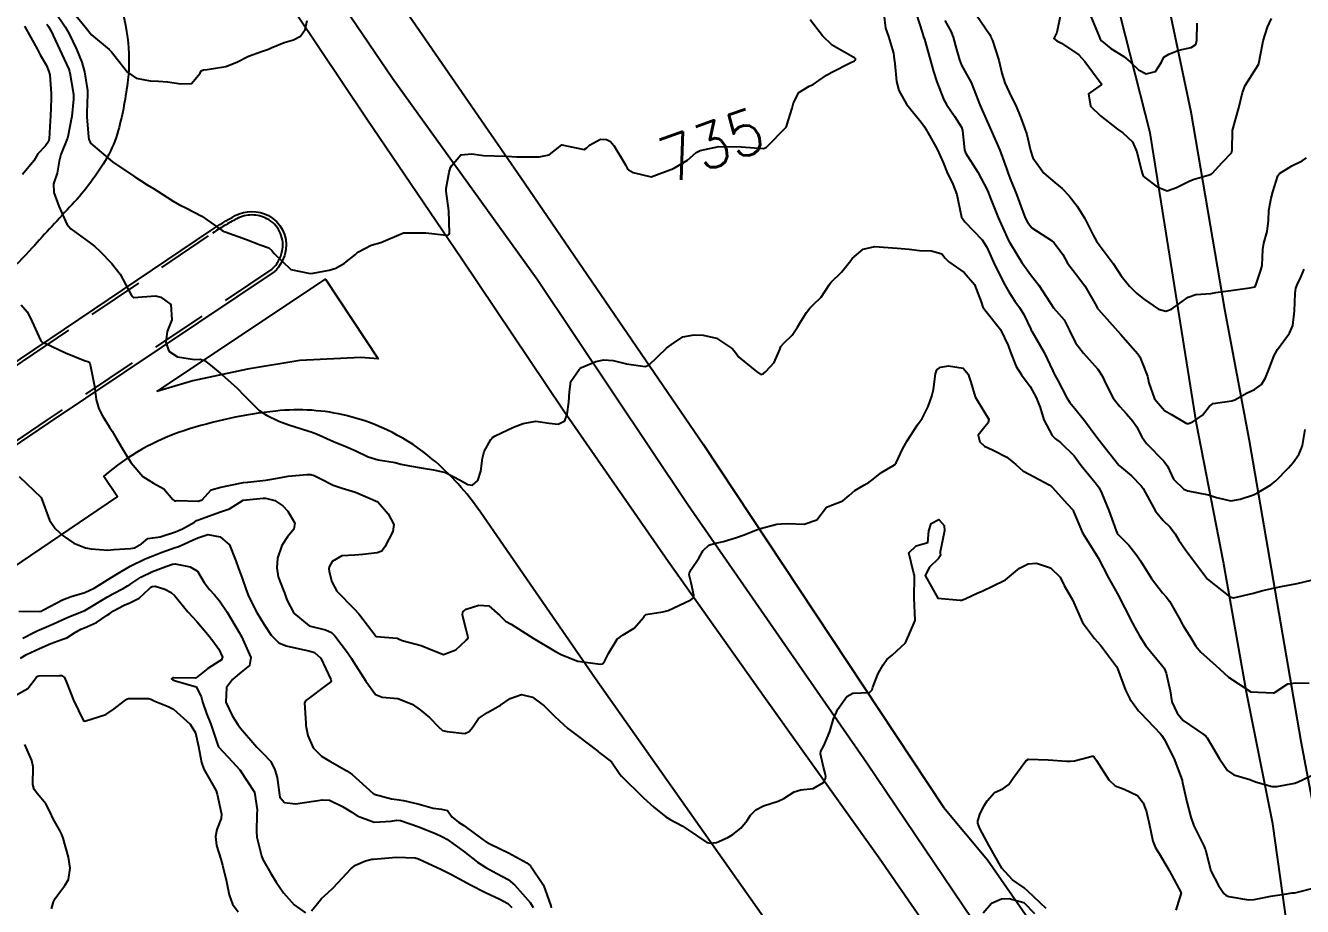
# Model space of a CAD drawing. Header units: metres. Extents: x 298520 to 308411, y 7433745 to 7450750.
# Drawn here: x 305089.7 to 305203.5, y 7436697.3 to 7436775.8 of the extents above; entities that cross this region are included whole.
import ezdxf
from ezdxf.enums import TextEntityAlignment as Align

# ---------------------------------------------------------------- set-up
doc = ezdxf.new("R2010")
doc.units = ezdxf.units.M
doc.header["$LTSCALE"] = 10
doc.linetypes.add('DASHED', pattern=[0.75, 0.5, -0.25])
for name, color, linetype in [('Canteiro', 45, 'DASHED'), ('Cotas', 45, 'Continuous'), ('Curvas de Nivel 1m', 11, 'Continuous'), ('Curvas de Nivel 5m', 15, 'Continuous'), ('Vias Primárias', 230, 'Continuous')]:
    doc.layers.add(name, color=color, linetype=linetype)
doc.styles.add('Style-STANDARD', font='STANDARD.shx')

msp = doc.modelspace()

# ---------------------------------------------------------------- linework, layer by layer
at = {"layer": 'Canteiro', "elevation": 741.7}
msp.add_lwpolyline([(305026.29, 7436702.87), (305057.18, 7436723.97), (305089.4, 7436745.8), (305106.34, 7436757.25, -0.026844), (305108.5, 7436758.54, -0.24835), (305111.19, 7436758.54, -0.316929), (305112.57, 7436755.82, -0.170855), (305111.63, 7436754.03), (305091.52, 7436740.57), (305072.47, 7436727.65), (305053.86, 7436714.75), (305033.99, 7436701.31), (305028.25, 7436697.3)], format="xyb", dxfattribs=at)
at = {"layer": 'Curvas de Nivel 1m', "flags": 128}
for points, elevation in [([(305093.59, 7436777.32), (305095, 7436775.64), (305095.56, 7436774.92), (305097.12, 7436773.61), (305097.34, 7436773.4), (305097.54, 7436773.13), (305098.75, 7436771.59), (305099.52, 7436771.07), (305100.79, 7436770.83), (305101.52, 7436770.8), (305102.31, 7436770.75), (305103.51, 7436770.56), (305104.46, 7436770.58), (305105.22, 7436771.51), (305105.33, 7436771.71), (305105.53, 7436771.8), (305105.86, 7436771.84), (305107.53, 7436772.09), (305108.51, 7436772.49), (305109.54, 7436773.01), (305110.71, 7436773.44), (305111.32, 7436773.66), (305111.55, 7436773.76), (305112.73, 7436774.24), (305113.56, 7436774.47), (305114.17, 7436774.8), (305114.59, 7436775.4), (305114.77, 7436776.21)], 734), ([(305169.07, 7436776.75), (305169.58, 7436775.15), (305169.71, 7436774.74), (305169.77, 7436774.53), (305170.3, 7436772.73), (305170.6, 7436771.67), (305170.89, 7436770.73), (305171.5, 7436769.14), (305171.74, 7436768.72), (305172.46, 7436767.68), (305173.08, 7436766.7), (305173.17, 7436766.39), (305173.36, 7436764.69), (305173.45, 7436764.41), (305174.55, 7436762.68), (305175.41, 7436761.04), (305175.55, 7436760.67), (305175.63, 7436760.44), (305176.35, 7436758.66), (305177.15, 7436756.86), (305177.25, 7436756.65), (305177.35, 7436756.46), (305178.03, 7436755.33), (305178.47, 7436754.63), (305179.32, 7436753.46), (305179.96, 7436752.61), (305181.28, 7436750.6), (305182.23, 7436749.54), (305182.7, 7436748.58), (305183.25, 7436747.48), (305183.96, 7436746.56), (305185.22, 7436745.14), (305185.61, 7436744.55), (305185.98, 7436743.77), (305186.61, 7436742.54), (305187.18, 7436741.81), (305187.8, 7436741.15), (305188.34, 7436740.51), (305188.67, 7436740.02), (305189.15, 7436739.09), (305189.56, 7436738.5), (305191.12, 7436736.94), (305191.43, 7436736.48), (305191.96, 7436735.32), (305192.91, 7436734.45), (305193.09, 7436734.36), (305193.25, 7436734.29), (305195.09, 7436733.92), (305195.81, 7436733.69), (305197.08, 7436733.41), (305197.91, 7436733.56), (305199.09, 7436733.94), (305199.39, 7436734.07), (305199.91, 7436734.37), (305200.65, 7436734.82), (305201.1, 7436735.18), (305202.23, 7436736.34), (305202.64, 7436736.81), (305203.13, 7436737.54), (305203.39, 7436738.08), (305203.46, 7436738.33), (305203.72, 7436739.76)], 734), ([(305174.43, 7436776.68), (305175.58, 7436774.97), (305175.69, 7436774.78), (305175.73, 7436774.67), (305175.83, 7436774.41), (305176.42, 7436772.66), (305176.69, 7436771.5), (305176.94, 7436770.66), (305177.5, 7436769.44), (305177.92, 7436768.64), (305178.37, 7436767.53), (305178.69, 7436766.63), (305178.89, 7436766.05), (305179.24, 7436764.62), (305179.44, 7436763.97), (305180.41, 7436762.61), (305181.41, 7436761.76), (305182.06, 7436761.24), (305182.69, 7436760.58), (305183.39, 7436759.67), (305184.08, 7436758.56), (305184.83, 7436757.08), (305185.12, 7436756.55), (305185.35, 7436756.21), (305186.61, 7436754.54), (305187.32, 7436753.46), (305188.05, 7436752.52), (305188.69, 7436751.9), (305189.29, 7436751.39), (305190.63, 7436750.49), (305191.28, 7436750.29), (305191.81, 7436750.47), (305193.29, 7436751.56), (305193.96, 7436751.78), (305195.3, 7436751.88), (305195.76, 7436751.96), (305197.3, 7436752.18), (305198.79, 7436752.39), (305199.21, 7436752.47), (305199.31, 7436752.62), (305199.76, 7436753.95), (305199.88, 7436754.37), (305199.94, 7436755.78), (305200.02, 7436756.37), (305200.32, 7436757.41), (305200.43, 7436758.37), (305200.48, 7436759.28), (305200.67, 7436760.37), (305200.83, 7436760.94), (305201.27, 7436762.36), (305201.32, 7436762.46), (305201.43, 7436762.56), (305202.53, 7436763.25), (305203.44, 7436763.7), (305203.82, 7436763.95)], 732), ([(305089.57, 7436775.7), (305090.7, 7436773.68), (305090.99, 7436773.13), (305091.53, 7436772.2), (305091.76, 7436771.67), (305091.83, 7436771.35), (305091.96, 7436769.67), (305091.95, 7436769.21), (305091.89, 7436767.67), (305091.87, 7436767.27), (305091.77, 7436765.67), (305091.71, 7436765.41), (305091.44, 7436765.02), (305090.78, 7436764.33), (305090.4, 7436763.69), (305089.41, 7436762.48)], 737), ([(305091.58, 7436775.88), (305091.73, 7436775.67), (305091.93, 7436775.31), (305092.7, 7436773.66), (305093.52, 7436771.85), (305093.6, 7436771.65), (305093.63, 7436771.55), (305093.94, 7436769.65), (305093.95, 7436769.19), (305093.79, 7436767.65), (305093.75, 7436767.37), (305093.46, 7436765.97), (305093.4, 7436765.71), (305093.38, 7436765.65), (305092.83, 7436764.26), (305092.67, 7436763.66), (305092.48, 7436762.59), (305092.17, 7436761.66), (305092.18, 7436760.88), (305092.65, 7436759.66), (305093.36, 7436758.06), (305093.7, 7436757.65), (305095.34, 7436756.45), (305095.81, 7436756.1), (305096.32, 7436755.62), (305097.32, 7436754.58), (305098.11, 7436753.59), (305099.1, 7436751.76), (305099.22, 7436751.58), (305099.28, 7436751.53), (305099.35, 7436751.51), (305100.06, 7436751.57), (305101.28, 7436751.66), (305101.38, 7436751.65), (305101.73, 7436751.55), (305102.62, 7436750.88), (305102.71, 7436749.54), (305102.3, 7436748.49), (305102.18, 7436747.55), (305102.43, 7436746.74), (305103.22, 7436746.24), (305104.73, 7436746), (305105.22, 7436746.02), (305105.63, 7436745.91), (305106.16, 7436745.5), (305107.2, 7436744.64), (305108.49, 7436743.47), (305109.18, 7436742.74), (305110.5, 7436741.45), (305111.16, 7436741.03), (305112.24, 7436740.51), (305113.15, 7436740.16), (305114.92, 7436739.62), (305115.14, 7436739.54), (305115.26, 7436739.5), (305115.59, 7436739.38), (305117.13, 7436738.69), (305118.23, 7436738.24), (305119.12, 7436737.86), (305120.21, 7436737.33), (305121.11, 7436737.05), (305122.61, 7436736.8), (305123.11, 7436736.68), (305123.88, 7436736.51), (305125.1, 7436736.3), (305126.02, 7436736.17), (305127.1, 7436735.91), (305128.4, 7436735.23), (305129.09, 7436734.84), (305129.51, 7436734.8), (305129.97, 7436735.21), (305130.26, 7436736.05), (305130.38, 7436737.21), (305130.53, 7436737.79), (305131.14, 7436738.85), (305131.3, 7436739.04), (305131.53, 7436739.19), (305133.15, 7436739.97), (305134.03, 7436740.29), (305135.16, 7436740.49), (305136.35, 7436740.33), (305137.15, 7436740.22), (305137.74, 7436740.53), (305137.93, 7436741.11), (305138.09, 7436742.19), (305138.14, 7436743.11), (305138.28, 7436744.03), (305139, 7436745.1), (305139.11, 7436745.2), (305139.21, 7436745.27), (305140.48, 7436745.82), (305141.22, 7436745.97), (305142.04, 7436745.89), (305143.22, 7436745.62), (305144.88, 7436745.37), (305145.22, 7436745.5), (305146.79, 7436747.01), (305147.04, 7436747.19), (305147.24, 7436747.33), (305148.24, 7436748), (305149.25, 7436748.18), (305150.07, 7436748.16), (305151.25, 7436747.88), (305152.68, 7436746.94), (305152.93, 7436746.63), (305153.23, 7436746.21), (305154.82, 7436744.91), (305155.21, 7436744.65), (305155.41, 7436744.71), (305155.63, 7436744.91), (305156.4, 7436745.72), (305156.88, 7436746.89), (305156.98, 7436747.15), (305157.24, 7436747.44), (305157.98, 7436748.15), (305158.46, 7436748.87), (305158.75, 7436749.39), (305159.28, 7436750.18), (305159.57, 7436750.57), (305159.86, 7436750.85), (305160.59, 7436751.55), (305161.3, 7436752.64), (305161.45, 7436752.84), (305162.38, 7436753.77), (305163.22, 7436754.81), (305163.33, 7436754.98), (305164.32, 7436755.82), (305165.35, 7436756.05), (305166.12, 7436756.01), (305167.34, 7436755.91), (305168.42, 7436755.83), (305169.34, 7436755.7), (305170.4, 7436755.67), (305171.34, 7436755.41), (305171.64, 7436755.02), (305171.95, 7436754.71), (305173.32, 7436753.76), (305174.23, 7436752.68), (305174.83, 7436751.13), (305174.99, 7436750.67), (305175.28, 7436750.26), (305176.57, 7436748.66), (305177.24, 7436747.25), (305177.44, 7436746.65), (305177.96, 7436745.37), (305178.42, 7436744.63), (305179.2, 7436743.58), (305179.75, 7436742.61), (305180.08, 7436741.71), (305180.43, 7436740.61), (305181.15, 7436739.23), (305181.46, 7436738.91), (305181.91, 7436738.59), (305183.13, 7436737.4), (305183.74, 7436736.56), (305185.1, 7436734.87), (305185.34, 7436734.55), (305185.59, 7436734.04), (305186.2, 7436732.54), (305186.87, 7436730.71), (305186.94, 7436730.53), (305187.04, 7436730.4), (305187.98, 7436729.46), (305188.73, 7436728.5), (305189.02, 7436728.05), (305190.01, 7436726.49), (305190.98, 7436725.2), (305191.33, 7436724.83), (305191.61, 7436724.47), (305192.47, 7436722.94), (305192.74, 7436722.45), (305192.81, 7436722.32), (305192.94, 7436722.09), (305193.58, 7436721.1), (305193.97, 7436720.44), (305194.4, 7436719.92), (305194.91, 7436719.47), (305196.06, 7436718.42), (305196.89, 7436717.68), (305198.87, 7436716.38), (305200.87, 7436716.3), (305200.93, 7436716.3), (305201.04, 7436716.36), (305202.15, 7436717.09), (305202.89, 7436717.17), (305204.06, 7436717.15)], 736), ([(305171.59, 7436776.19), (305172.12, 7436775.26), (305172.34, 7436774.71), (305172.65, 7436773.61), (305172.9, 7436772.7), (305173.08, 7436772.23), (305173.53, 7436771.41), (305173.93, 7436770.69), (305174.21, 7436769.99), (305174.71, 7436768.68), (305175.48, 7436766.92), (305175.6, 7436766.67), (305175.74, 7436766.4), (305176.5, 7436764.66), (305177.08, 7436763), (305177.21, 7436762.65), (305177.42, 7436762.09), (305177.83, 7436761.07), (305178.02, 7436760.64), (305178.36, 7436759.66), (305178.76, 7436758.63), (305178.96, 7436758.22), (305179.36, 7436757.72), (305181.09, 7436756.6), (305181.35, 7436756.39), (305182.1, 7436755.35), (305182.54, 7436754.58), (305183.32, 7436753.53), (305184.06, 7436752.56), (305185.1, 7436750.74), (305185.2, 7436750.55), (305185.28, 7436750.44), (305187.01, 7436748.53), (305187.26, 7436748.25), (305188.79, 7436746.51), (305188.96, 7436746.24), (305189.22, 7436745.65), (305189.66, 7436744.5), (305189.79, 7436743.91), (305190.28, 7436742.49), (305191.17, 7436741.44), (305191.8, 7436741.1), (305192.91, 7436740.45), (305193.05, 7436740.34), (305193.16, 7436740.29), (305193.32, 7436740.29), (305193.71, 7436740.44), (305194.57, 7436741.03), (305195.18, 7436741.83), (305195.52, 7436742.08), (305197.18, 7436742.32), (305197.45, 7436742.41), (305198.55, 7436743.03), (305199.2, 7436743.33), (305199.82, 7436743.75), (305200.18, 7436744.37), (305200.48, 7436745.11), (305200.96, 7436746.36), (305201.05, 7436746.55), (305201.24, 7436746.87), (305202.3, 7436748.34), (305202.6, 7436749.01), (305202.77, 7436750.34), (305202.82, 7436751.86), (305202.88, 7436752.34), (305203, 7436752.64), (305203.32, 7436753.34), (305203.62, 7436754.04)], 733), ([(305181.86, 7436776.6), (305181.58, 7436775.14), (305181.4, 7436774.78), (305181.31, 7436774.6), (305181.57, 7436774.38), (305181.98, 7436774.18), (305183.55, 7436773.14), (305184.08, 7436772.56), (305185.52, 7436770.59), (305185.55, 7436770.55), (305185.55, 7436770.52), (305185.52, 7436770.46), (305184.39, 7436769.68), (305184.58, 7436768.56), (305185.48, 7436767.7), (305186.99, 7436766.53), (305187.47, 7436766.18), (305188.33, 7436765.39), (305188.7, 7436764.51), (305189.13, 7436762.8), (305189.2, 7436762.5), (305189.26, 7436762.34), (305189.42, 7436762.2), (305190.51, 7436761.39), (305191.41, 7436761.01), (305192.25, 7436761.31), (305193.42, 7436761.9), (305193.81, 7436762.05), (305195.06, 7436762.43), (305195.34, 7436762.52), (305195.43, 7436762.58), (305196.31, 7436763.55), (305197.13, 7436764.41), (305197.21, 7436764.65), (305197.24, 7436766.41), (305197.28, 7436766.61), (305197.48, 7436767.26), (305197.8, 7436768.41), (305198.13, 7436769.79), (305198.36, 7436770.4), (305199.54, 7436772.29), (305199.58, 7436772.34), (305199.59, 7436772.38), (305199.9, 7436774.05), (305199.97, 7436774.38), (305200.35, 7436775.61), (305200.71, 7436776.37)], 731), ([(305089.27, 7436750.87), (305089.81, 7436750.23), (305090.11, 7436749.69), (305090.86, 7436748.05), (305091.03, 7436747.67), (305091.13, 7436747.57), (305091.23, 7436747.52), (305091.49, 7436747.41), (305093.22, 7436746.58), (305094.98, 7436745.87), (305095.21, 7436745.8), (305095.33, 7436745.74), (305095.39, 7436745.63), (305095.45, 7436745.39), (305095.83, 7436743.62), (305095.98, 7436742.43), (305096.19, 7436741.61), (305096.52, 7436740.97), (305097.15, 7436739.97), (305097.38, 7436739.6), (305097.75, 7436738.97), (305098.59, 7436737.59), (305099.1, 7436736.78), (305100.12, 7436735.57), (305101.09, 7436734.97), (305102.01, 7436734.47), (305102.81, 7436733.53), (305102.94, 7436733.41), (305103.06, 7436733.41), (305103.17, 7436733.42), (305105.06, 7436733.37), (305105.41, 7436733.5), (305106.2, 7436734.37), (305107.08, 7436734.62), (305107.79, 7436734.76), (305109.09, 7436735.02), (305109.48, 7436735.07), (305111.09, 7436735.25), (305111.26, 7436735.27), (305112.12, 7436735.42), (305113.09, 7436735.59), (305114.75, 7436735.74), (305115.1, 7436735.73), (305115.38, 7436735.67), (305115.92, 7436735.38), (305117.08, 7436734.79), (305117.89, 7436734.54), (305119.08, 7436734.18), (305121.06, 7436733.32), (305121.98, 7436732.23), (305122.5, 7436731.3), (305122.41, 7436730.67), (305121.68, 7436729.31), (305121.43, 7436728.9), (305121.01, 7436728.75), (305119.73, 7436728.61), (305119.01, 7436728.57), (305117.85, 7436728.51), (305117, 7436727.98), (305116.77, 7436727.59), (305116.69, 7436727.36), (305116.72, 7436727.09), (305116.98, 7436726.17), (305117.41, 7436725.36), (305118.96, 7436723.76), (305119.36, 7436723.34), (305120.92, 7436721.32), (305122.78, 7436721.15), (305122.92, 7436721.11), (305123.25, 7436720.96), (305124.92, 7436720.52), (305125.8, 7436720.14), (305126.91, 7436719.71), (305128.02, 7436720.13), (305128.92, 7436720.95), (305129.06, 7436721.08), (305129.11, 7436721.22), (305128.93, 7436721.93), (305128.62, 7436723.22), (305128.65, 7436723.52), (305128.95, 7436723.74), (305130.06, 7436724.1), (305130.96, 7436724.03), (305131.95, 7436723.18), (305132.43, 7436722.67), (305132.94, 7436722.4), (305134.92, 7436721.15), (305136.91, 7436719.96), (305137.45, 7436719.66), (305138.9, 7436719.1), (305140.9, 7436718.84), (305141.09, 7436718.88), (305141.27, 7436719.07), (305141.62, 7436719.78), (305142.41, 7436721.06), (305142.93, 7436721.46), (305143.92, 7436722.05), (305144.76, 7436723.03), (305144.83, 7436723.15), (305144.95, 7436723.28), (305146.46, 7436723.51), (305146.95, 7436723.63), (305147.88, 7436724.07), (305148.97, 7436724.57), (305149.21, 7436724.74), (305149.23, 7436724.98), (305148.98, 7436726.09), (305148.8, 7436726.79), (305148.84, 7436726.98), (305148.89, 7436727.09), (305149, 7436727.29), (305149.68, 7436728.3), (305150.06, 7436728.97), (305150.55, 7436729.45), (305151.03, 7436729.59), (305151.86, 7436729.78), (305153.04, 7436730.14), (305153.61, 7436730.35), (305155.04, 7436730.91), (305156.62, 7436731.32), (305157.05, 7436731.36), (305157.54, 7436731.37), (305159.05, 7436731.33), (305160.2, 7436731.7), (305161.06, 7436732.84), (305162.5, 7436733.39), (305163.08, 7436733.86), (305163.58, 7436734.31), (305164.38, 7436734.8), (305164.84, 7436735.05), (305165.1, 7436735.25), (305165.96, 7436735.93), (305167.11, 7436736.62), (305167.26, 7436736.77), (305167.84, 7436738.05), (305168.24, 7436738.75), (305169.16, 7436740.17), (305169.4, 7436740.5), (305169.59, 7436740.74), (305170.1, 7436741.8), (305170.43, 7436742.73), (305170.59, 7436743.33), (305170.75, 7436744.72), (305170.87, 7436745.07), (305171.22, 7436745.3), (305171.93, 7436745.42), (305173.22, 7436745.23), (305173.69, 7436744.69), (305173.9, 7436743.98), (305174.31, 7436742.68), (305175.17, 7436741.25), (305175.51, 7436740.67), (305175.47, 7436740.36), (305175.16, 7436739.98), (305174.56, 7436739.26), (305174.73, 7436738.67), (305175.14, 7436738.28), (305175.85, 7436737.95), (305177.12, 7436737.3), (305177.92, 7436736.64), (305178.56, 7436736.08), (305179.1, 7436735.77), (305180.89, 7436734.81), (305181.09, 7436734.68), (305181.14, 7436734.65), (305181.19, 7436734.6), (305182.51, 7436733.14), (305183.02, 7436732.57), (305183.03, 7436732.54), (305183.06, 7436732.45), (305183.85, 7436730.56), (305185.02, 7436728.7), (305185.12, 7436728.55), (305185.25, 7436728.32), (305186.19, 7436726.54), (305186.98, 7436725.1), (305187.18, 7436724.73), (305187.28, 7436724.53), (305187.6, 7436723.89), (305188.33, 7436722.51), (305188.54, 7436722.11), (305188.93, 7436721.36), (305189.5, 7436720.49), (305190.91, 7436718.79), (305191.13, 7436718.48), (305191.33, 7436718.04), (305191.69, 7436716.47), (305191.84, 7436715.49), (305192.29, 7436714.47), (305192.84, 7436713.82), (305194.71, 7436712.55), (305194.82, 7436712.48), (305194.87, 7436712.43), (305194.97, 7436712.28), (305196.07, 7436710.42), (305196.79, 7436709.38), (305197.36, 7436708.97), (305198.78, 7436708.55), (305199.29, 7436708.37), (305200.78, 7436707.95), (305201.18, 7436707.95), (305202.78, 7436708.25), (305202.85, 7436708.27), (305203.03, 7436708.34), (305204.79, 7436709.17)], 737), ([(305089.09, 7436735.57), (305091.07, 7436733.68), (305091.82, 7436731.67), (305092.31, 7436730.93), (305093.03, 7436730.27), (305093.97, 7436729.64), (305095.02, 7436729.22), (305095.52, 7436729.12), (305097.01, 7436729), (305097.55, 7436729.06), (305099.02, 7436729.14), (305099.38, 7436729.22), (305100, 7436729.57), (305100.57, 7436730.03), (305101.03, 7436730.11), (305101.67, 7436730.19), (305103.03, 7436730.65), (305103.65, 7436730.91), (305104.72, 7436731.51), (305104.92, 7436731.64), (305105.04, 7436731.68), (305105.32, 7436731.78), (305107.05, 7436732.42), (305107.84, 7436732.69), (305109.06, 7436733.46), (305110.86, 7436733.64), (305111.07, 7436733.64), (305111.89, 7436733.43), (305112.59, 7436732.95), (305113.05, 7436732.47), (305113.66, 7436731.4), (305113.57, 7436730.87), (305113.03, 7436730.2), (305112.52, 7436729.42), (305112.13, 7436728.3), (305112.06, 7436727.42), (305112.19, 7436726.63), (305112.67, 7436725.41), (305112.75, 7436725.2), (305112.96, 7436724.57), (305113.59, 7436723.4), (305114.94, 7436722.25), (305116.4, 7436721.9), (305116.93, 7436721.67), (305117.23, 7436721.36), (305118.37, 7436719.89), (305118.73, 7436719.34), (305118.9, 7436719.04), (305120.01, 7436717.33), (305120.86, 7436716.14), (305121.44, 7436715.9), (305122.86, 7436715.78), (305124.13, 7436715.28), (305124.85, 7436714.77), (305125.68, 7436714.09), (305126.46, 7436713.25), (305126.83, 7436712.94), (305127.24, 7436712.83), (305128.82, 7436712.66), (305129.21, 7436712.83), (305129.5, 7436713.21), (305130.04, 7436714.01), (305130.85, 7436714.53), (305132, 7436715.18), (305132.86, 7436715.78), (305133.88, 7436716.14), (305134.86, 7436715.9), (305135.88, 7436715.14), (305136.84, 7436714.19), (305138.01, 7436713.11), (305138.47, 7436712.76), (305138.82, 7436712.5), (305140.66, 7436711.08), (305140.8, 7436710.98), (305141.88, 7436710.15), (305142.63, 7436709.05), (305142.78, 7436708.85), (305144.65, 7436707.03), (305144.75, 7436706.94), (305145.66, 7436706.11), (305146.74, 7436705.23), (305146.87, 7436705.14), (305147.12, 7436705), (305148.19, 7436704.45), (305148.72, 7436704.09), (305150.39, 7436702.96), (305150.7, 7436702.88), (305151.25, 7436702.95), (305152.25, 7436703.39), (305152.71, 7436703.67), (305153.41, 7436704.24), (305153.97, 7436704.92), (305154.28, 7436705.38), (305154.74, 7436705.86), (305155.43, 7436706.22), (305156.75, 7436706.62), (305157.25, 7436706.88), (305158.16, 7436707.47), (305158.76, 7436707.65), (305159.85, 7436707.76), (305160.77, 7436708.29), (305160.96, 7436708.66), (305160.98, 7436708.84), (305160.96, 7436709.01), (305160.79, 7436709.67), (305160.53, 7436710.84), (305160.55, 7436711.1), (305160.81, 7436711.56), (305161.36, 7436712.83), (305161.68, 7436713.98), (305162.06, 7436714.82), (305162.86, 7436715.96), (305163.41, 7436716.26), (305164.87, 7436716.32), (305165.11, 7436716.55), (305165.17, 7436716.79), (305165.66, 7436718.02), (305166.11, 7436718.78), (305166.44, 7436719.25), (305166.91, 7436719.64), (305168.08, 7436720.75), (305168.94, 7436722.74), (305168.86, 7436724.74), (305168.9, 7436726.65), (305168.9, 7436726.74), (305168.83, 7436726.91), (305168.4, 7436728.75), (305169.03, 7436729.39), (305170.09, 7436729.67), (305170.17, 7436730.73), (305170.39, 7436731.38), (305171.05, 7436731.73), (305171.53, 7436731.19), (305171.58, 7436730.71), (305171.17, 7436728.86), (305171.17, 7436728.72), (305171.2, 7436728.54), (305171.02, 7436728.27), (305170.23, 7436727.5), (305169.84, 7436726.73), (305170.97, 7436724.72), (305172.97, 7436724.54), (305173.11, 7436724.55), (305173.47, 7436724.69), (305174.49, 7436725.17), (305174.98, 7436725.39), (305175.85, 7436725.8), (305176.99, 7436726.36), (305177.35, 7436726.64), (305178.24, 7436727.4), (305179.01, 7436727.77), (305179.77, 7436727.85), (305181.01, 7436727.42), (305181.87, 7436726.59), (305182.24, 7436725.84), (305182.97, 7436724.57), (305183.85, 7436722.56), (305184.93, 7436721.14), (305185.48, 7436720.54), (305186.9, 7436718.62), (305186.93, 7436718.56), (305186.94, 7436718.53), (305186.98, 7436718.45), (305187.7, 7436716.52), (305188.09, 7436715.74), (305188.85, 7436714.69), (305189.02, 7436714.5), (305190.82, 7436712.62), (305190.93, 7436712.48), (305191.14, 7436712.16), (305192, 7436710.47), (305192.74, 7436708.51), (305192.75, 7436708.46), (305192.78, 7436708.27), (305193.18, 7436706.45), (305193.52, 7436705.22), (305193.79, 7436704.44), (305194.71, 7436702.59), (305194.78, 7436702.43), (305194.82, 7436702.31), (305195.3, 7436700.42), (305195.98, 7436699.11), (305196.45, 7436698.41), (305196.66, 7436698.23), (305196.91, 7436698.15), (305198.65, 7436697.85), (305199.16, 7436697.87), (305200.66, 7436698.18), (305200.82, 7436698.2), (305201.87, 7436698.35), (305202.54, 7436698.46), (305202.66, 7436698.46), (305202.8, 7436698.47), (305204.67, 7436698.95)], 738), ([(305089.08, 7436723.57), (305090.95, 7436723.54), (305091.07, 7436723.56), (305091.28, 7436723.68), (305092.96, 7436724.58), (305093.73, 7436724.88), (305094.97, 7436725.24), (305095.78, 7436725.62), (305096.98, 7436726.37), (305097.75, 7436726.83), (305098.99, 7436727.58), (305100.34, 7436728.23), (305101.01, 7436728.51), (305101.77, 7436728.79), (305103.02, 7436729.24), (305103.23, 7436729.31), (305103.71, 7436729.52), (305104.62, 7436729.92), (305105.03, 7436730.1), (305105.93, 7436730.39), (305107.03, 7436730.19), (305107.84, 7436729.47), (305108.42, 7436728.05), (305108.62, 7436727.46), (305108.98, 7436726.51), (305109.34, 7436725.46), (305109.58, 7436724.84), (305110.28, 7436723.45), (305110.94, 7436722.38), (305111.57, 7436721.43), (305112.24, 7436720.74), (305112.91, 7436720.47), (305114.1, 7436720.21), (305114.91, 7436720.04), (305115.41, 7436719.88), (305115.98, 7436719.37), (305116.87, 7436717.49), (305116.91, 7436717.36), (305116.91, 7436717.32), (305116.87, 7436717.28), (305116.43, 7436716.93), (305114.86, 7436715.75), (305114.65, 7436715.6), (305114.54, 7436715.39), (305114.64, 7436713.59), (305114.66, 7436713.39), (305114.82, 7436712.49), (305115.29, 7436711.38), (305116.06, 7436710.64), (305116.79, 7436710.19), (305118.3, 7436709.34), (305118.78, 7436709), (305120.64, 7436707.32), (305120.75, 7436707.26), (305122.29, 7436706.84), (305122.75, 7436706.77), (305123.34, 7436706.69), (305124.74, 7436706.37), (305125.99, 7436706.01), (305126.74, 7436705.91), (305127.29, 7436705.79), (305127.66, 7436705.24), (305128.26, 7436704.76), (305128.73, 7436704.47), (305130.46, 7436703.2), (305130.71, 7436703.02), (305131.11, 7436702.79), (305132.7, 7436702.04), (305134.35, 7436701.15), (305134.68, 7436700.87), (305135.82, 7436699.14), (305136.47, 7436697.3), (305136.52, 7436697.13)], 739), ([(305089.21, 7436719.39), (305089.75, 7436719.69), (305090.53, 7436720.06), (305090.91, 7436720.23), (305091.94, 7436720.69), (305092.92, 7436721.04), (305093.36, 7436721.2), (305094.05, 7436721.64), (305094.61, 7436721.95), (305094.93, 7436722.08), (305095.99, 7436722.56), (305096.95, 7436723.2), (305097.18, 7436723.37), (305097.52, 7436723.59), (305098.45, 7436724.1), (305098.96, 7436724.31), (305099.81, 7436724.72), (305100.7, 7436725.56), (305100.85, 7436725.69), (305100.97, 7436725.75), (305101.21, 7436725.79), (305102.08, 7436725.54), (305102.66, 7436725.23), (305102.97, 7436724.94), (305104.13, 7436723.52), (305104.94, 7436722.64), (305105.92, 7436721.5), (305106.36, 7436720.93), (305106.91, 7436720.18), (305107.21, 7436719.48), (305107.14, 7436719.24), (305106.9, 7436719.07), (305105.91, 7436718.47), (305104.87, 7436717.63), (305104.79, 7436717.59), (305102.87, 7436717.62), (305102.8, 7436717.61), (305102.69, 7436717.53), (305102.8, 7436717.46), (305102.87, 7436717.43), (305103.03, 7436717.37), (305104.87, 7436716.83), (305105.33, 7436715.97), (305105.45, 7436715.5), (305105.81, 7436714.46), (305106.17, 7436713.49), (305106.8, 7436711.61), (305106.88, 7436711.48), (305108.12, 7436710.13), (305108.75, 7436709.46), (305108.78, 7436709.42), (305110.08, 7436707.45), (305110.32, 7436705.86), (305110.29, 7436705.44), (305110.24, 7436703.92), (305110.27, 7436703.44), (305110.69, 7436701.76), (305110.82, 7436701.44), (305111.5, 7436700.26), (305112.01, 7436699.42), (305112.65, 7436698.48), (305113.62, 7436697.4), (305114.63, 7436696.68)], 741), ([(305088.86, 7436716.11), (305089.87, 7436716.68), (305090.64, 7436717.68), (305090.77, 7436717.78), (305090.87, 7436717.81), (305092.7, 7436717.82), (305092.88, 7436717.82), (305093.14, 7436717.65), (305093.36, 7436717.15), (305093.96, 7436715.64), (305094.83, 7436713.8), (305094.95, 7436713.75), (305096.84, 7436714.36), (305097.57, 7436714.87), (305098.49, 7436715.58), (305098.7, 7436715.73), (305098.85, 7436715.78), (305100.63, 7436715.79), (305100.85, 7436715.73), (305100.97, 7436715.67), (305101.18, 7436715.56), (305102.38, 7436715.07), (305102.85, 7436714.82), (305104.34, 7436713.51), (305104.82, 7436712.72), (305105.1, 7436711.51), (305105.36, 7436710.07), (305105.56, 7436709.5), (305106.62, 7436707.62), (305106.68, 7436707.48), (305106.7, 7436707.43), (305106.75, 7436707.26), (305107.14, 7436705.48), (305107.12, 7436705.09), (305106.72, 7436704.1), (305106.6, 7436703.48), (305106.7, 7436702.69), (305107.08, 7436701.48), (305107.23, 7436700.92), (305107.59, 7436699.47), (305107.83, 7436698.29), (305108.11, 7436697.47), (305108.63, 7436696.76)], 742), ([(305091.99, 7436697.03), (305092.16, 7436697.66), (305092.32, 7436697.97), (305092.64, 7436698.42), (305093.18, 7436699.12), (305093.5, 7436699.64), (305093.66, 7436700.65), (305093.5, 7436701.64), (305093.02, 7436703.34), (305092.91, 7436703.65), (305092.72, 7436704.02), (305092.14, 7436705.07), (305091.88, 7436705.66), (305091.47, 7436706.4), (305090.75, 7436707.28), (305090.44, 7436707.68), (305090.31, 7436708.13), (305090.36, 7436709.68), (305090.22, 7436710.25), (305089.61, 7436711.69)], 742), ([(305180.64, 7436697.07), (305178.99, 7436698.62), (305178.67, 7436698.91), (305177.64, 7436699.61), (305176.68, 7436700.65), (305175.54, 7436702.66), (305174.73, 7436704.2), (305174.53, 7436704.67), (305174.53, 7436704.87), (305174.74, 7436705.54), (305175.13, 7436706.29), (305175.38, 7436706.66), (305176.01, 7436707.42), (305176.77, 7436707.74), (305177.3, 7436708.12), (305177.67, 7436708.64), (305178.8, 7436710.22), (305179.05, 7436710.37), (305180.8, 7436710.31), (305182.43, 7436710.21), (305182.8, 7436710.2), (305183.14, 7436710.22), (305184.41, 7436710.55), (305184.71, 7436710.64), (305184.8, 7436710.63), (305184.91, 7436710.55), (305185.1, 7436710.25), (305186.21, 7436708.54), (305186.78, 7436708.01), (305187.58, 7436707.71), (305188.76, 7436707.15), (305189.27, 7436706.49), (305189.56, 7436705.68), (305189.83, 7436704.49), (305190.12, 7436703.07), (305190.37, 7436702.48), (305190.7, 7436701.96), (305191.58, 7436700.47), (305192.66, 7436698.46), (305192.17, 7436696.93)], 739), ([(305115.16, 7436696.85), (305115.58, 7436697.38), (305116.06, 7436697.96), (305116.65, 7436698.5), (305117.1, 7436698.92), (305117.51, 7436699.36), (305118.68, 7436700.63), (305119.08, 7436700.94), (305119.97, 7436701.33), (305120.54, 7436701.46), (305120.69, 7436701.47), (305122.36, 7436701.62), (305122.69, 7436701.65), (305124.39, 7436701.58), (305124.69, 7436701.51), (305125.21, 7436701.26), (305126.68, 7436700.56), (305127.56, 7436700.13), (305128.67, 7436699.54), (305129.27, 7436699.21), (305130.65, 7436698.49), (305131.93, 7436697.9), (305132.64, 7436697.51), (305133, 7436697.17)], 741), ([(305175.02, 7436696.67), (305175.76, 7436697.54), (305176.65, 7436697.92), (305177.33, 7436697.96), (305178.65, 7436697.59), (305179.6, 7436696.61)], 739)]:
    msp.add_lwpolyline(points, dxfattribs=dict(at, elevation=elevation))
at = {"layer": 'Curvas de Nivel 5m', "flags": 128}
for points, elevation in [([(305092.33, 7436776.91), (305093.19, 7436775.65), (305093.56, 7436775.01), (305094.21, 7436773.64), (305094.68, 7436772.49), (305094.93, 7436771.64), (305095.19, 7436769.95), (305095.2, 7436769.63), (305095.13, 7436767.98), (305095.13, 7436767.63), (305095.29, 7436765.8), (305095.31, 7436765.63), (305095.45, 7436765.27), (305097.42, 7436763.6), (305099.41, 7436762.28), (305099.83, 7436761.99), (305100.51, 7436761.56), (305101.08, 7436761.23), (305101.4, 7436761.03), (305102.83, 7436760.1), (305103.39, 7436759.79), (305103.96, 7436759.52), (305105.37, 7436758.78), (305107.2, 7436757.48), (305107.3, 7436757.42), (305107.35, 7436757.41), (305107.45, 7436757.38), (305109.35, 7436756.7), (305110.57, 7436756.22), (305111.34, 7436755.93), (305111.61, 7436755.71), (305111.82, 7436755.43), (305113.31, 7436754), (305115.04, 7436753.66), (305115.31, 7436753.7), (305116.72, 7436753.96), (305117.31, 7436754.13), (305118.1, 7436754.57), (305119.08, 7436755.34), (305119.2, 7436755.47), (305119.34, 7436755.6), (305120.48, 7436756.19), (305121.34, 7436756.43), (305123.35, 7436757.29), (305125.35, 7436757.27), (305127.18, 7436757.07), (305127.35, 7436757.09), (305127.43, 7436757.16), (305127.44, 7436757.24), (305127.38, 7436759.24), (305127.15, 7436760.99), (305127.16, 7436761.24), (305127.42, 7436762.69), (305127.55, 7436763.11), (305127.62, 7436763.24), (305128.45, 7436764.22), (305129.44, 7436764.31), (305130.49, 7436764.16), (305131.44, 7436764.13), (305132.52, 7436764.1), (305133.44, 7436764.06), (305134.55, 7436764.05), (305135.44, 7436764.04), (305136.35, 7436764.22), (305137.45, 7436765.12), (305139.45, 7436764.7), (305139.7, 7436764.85), (305139.93, 7436765.1), (305140.91, 7436765.64), (305141.46, 7436765.59), (305141.81, 7436765.42), (305142.11, 7436765.07), (305143.13, 7436763.35), (305143.28, 7436763.05), (305143.33, 7436762.96), (305143.42, 7436762.88), (305143.82, 7436762.65), (305145.42, 7436762.28), (305147.42, 7436763), (305148.65, 7436763.77), (305149.44, 7436764.43), (305149.8, 7436764.62), (305151.45, 7436764.96), (305153.45, 7436764.93), (305155.45, 7436764.81), (305155.54, 7436764.82), (305155.7, 7436764.91), (305157.47, 7436766.71), (305157.52, 7436766.84), (305157.53, 7436766.88), (305157.99, 7436768.38), (305158.11, 7436768.87), (305158.6, 7436769.78), (305159.52, 7436770.34), (305159.87, 7436770.5), (305160.38, 7436770.85), (305161.05, 7436771.32), (305161.53, 7436771.6), (305163.16, 7436772.43), (305163.54, 7436772.61), (305163.64, 7436772.71), (305163.65, 7436772.81), (305163.54, 7436772.88), (305163.43, 7436772.93), (305161.56, 7436774.01), (305160.7, 7436774.85), (305159.59, 7436776.27)], 735), ([(305166.16, 7436776.78), (305166.31, 7436775.51), (305166.58, 7436774.77), (305167.03, 7436773.29), (305167.09, 7436772.77), (305167.13, 7436772.36), (305167.28, 7436770.76), (305167.51, 7436769.97), (305168.19, 7436768.75), (305169.48, 7436767.15), (305169.78, 7436766.74), (305170.24, 7436765.96), (305170.9, 7436764.73), (305171.44, 7436763.54), (305171.77, 7436762.71), (305172.31, 7436761.61), (305172.68, 7436760.7), (305172.79, 7436760.09), (305173.08, 7436758.69), (305173.38, 7436758.27), (305174.91, 7436756.67), (305175.35, 7436756), (305175.94, 7436754.66), (305176.52, 7436753.45), (305176.94, 7436752.65), (305177.3, 7436752.03), (305177.84, 7436751.2), (305178.24, 7436750.64), (305178.65, 7436750), (305179.26, 7436748.69), (305179.3, 7436748.62), (305179.36, 7436748.52), (305180.45, 7436746.61), (305181.22, 7436744.97), (305181.34, 7436744.72), (305181.41, 7436744.6), (305181.63, 7436744.17), (305182.47, 7436742.58), (305182.75, 7436742.15), (305183.17, 7436741.63), (305184.05, 7436740.56), (305185.15, 7436739.07), (305185.55, 7436738.55), (305187.11, 7436736.59), (305187.17, 7436736.53), (305188.22, 7436735.63), (305189.1, 7436734.74), (305189.26, 7436734.5), (305189.48, 7436734.1), (305190.37, 7436732.49), (305191.05, 7436731.65), (305191.65, 7436731.07), (305192.12, 7436730.46), (305192.46, 7436729.88), (305193.03, 7436729.04), (305193.49, 7436728.45), (305194.99, 7436726.43), (305196.98, 7436724.84), (305197.31, 7436724.74), (305198.98, 7436725.15), (305199.93, 7436725.42), (305200.99, 7436725.65), (305201.58, 7436725.76), (305202.99, 7436726.03), (305204.24, 7436726.32)], 735), ([(305184.6, 7436776.56), (305185.34, 7436774.79), (305185.45, 7436774.55), (305185.57, 7436774.39), (305186.38, 7436773.72), (305187.55, 7436773), (305188.12, 7436772.52), (305188.85, 7436771.82), (305189.53, 7436771.45), (305190.38, 7436771.65), (305190.9, 7436772.49), (305191.11, 7436772.92), (305191.55, 7436773.19), (305192.46, 7436773.57), (305193.56, 7436773.81), (305193.96, 7436774.05), (305194.06, 7436774.45), (305194.07, 7436775.97)], 730), ([(305089.44, 7436721.17), (305090.47, 7436721.68), (305090.77, 7436721.84), (305090.93, 7436721.9), (305092.17, 7436722.43), (305092.94, 7436722.79), (305093.54, 7436723.05), (305094.95, 7436723.63), (305096.97, 7436724.84), (305097.46, 7436725.11), (305098.36, 7436725.59), (305098.75, 7436725.81), (305098.98, 7436725.95), (305099.96, 7436726.6), (305100.99, 7436727.11), (305102.18, 7436727.54), (305102.78, 7436727.74), (305103, 7436727.77), (305104.33, 7436727.52), (305104.99, 7436727.12), (305105.6, 7436726.12), (305106.06, 7436725.49), (305106.5, 7436725.02), (305106.96, 7436724.49), (305107.65, 7436723.47), (305108.72, 7436721.66), (305108.84, 7436721.46), (305108.92, 7436721.3), (305109.76, 7436719.45), (305109.62, 7436718.72), (305108.88, 7436718.12), (305108.52, 7436717.82), (305108.11, 7436717.47), (305107.57, 7436716.77), (305107.53, 7436715.47), (305108.11, 7436714.2), (305108.6, 7436713.46), (305108.83, 7436713.15), (305110.29, 7436711.45), (305110.8, 7436710.94), (305111.52, 7436710.16), (305111.89, 7436709.42), (305112.1, 7436708.75), (305112.26, 7436707.42), (305112.33, 7436707), (305112.74, 7436706.51), (305113.74, 7436706.41), (305114.74, 7436706.54), (305116.14, 7436706.76), (305116.75, 7436706.72), (305117.93, 7436706.16), (305118.74, 7436705.65), (305119.23, 7436705.34), (305120.73, 7436704.75), (305122.27, 7436704.84), (305122.73, 7436704.95), (305123.1, 7436704.91), (305124.72, 7436704.36), (305126.26, 7436703.71), (305126.72, 7436703.51), (305126.89, 7436703.43), (305127.21, 7436703.24), (305128.7, 7436702.17), (305129.96, 7436701.21), (305130.68, 7436700.72), (305131.67, 7436700.18), (305132.67, 7436699.65), (305133.27, 7436699.16), (305134.64, 7436697.61), (305134.92, 7436697.15)], 740)]:
    msp.add_lwpolyline(points, dxfattribs=dict(at, elevation=elevation))
at = {"layer": 'Vias Primárias'}
msp.add_lwpolyline([(305237.56, 7436538.51), (305236.96, 7436544.66), (305236.21, 7436553.09), (305235.57, 7436558.42), (305234.58, 7436563.1), (305231, 7436576.23), (305227.23, 7436590.86), (305225.24, 7436597.71), (305220.27, 7436617.42), (305216.69, 7436629.9), (305209.89, 7436646.68), (305207.5, 7436651.42), (305204.76, 7436655.79), (305201.9, 7436659.44), (305195.61, 7436666.5), (305191.4, 7436671.46), (305187.82, 7436675.86), (305183.13, 7436682.9), (305175.77, 7436693.49), (305164.64, 7436710.02), (305148.69, 7436733.03), (305135.28, 7436753.12), (305122.38, 7436771.03), (305100.65, 7436803.01)], dxfattribs=at)
for points in [[(305118.02, 7436785.13), (305133.82, 7436762.22), (305150.05, 7436738.46), (305171.47, 7436706.11), (305175.39, 7436701.41), (305182.39, 7436691.37), (305191.25, 7436677.97), (305197.71, 7436670, 0.041768), (305199.75, 7436667.88, 0.640783), (305202.11, 7436668.93, -0.034999), (305202.45, 7436672.98, 0.040298), (305202.79, 7436677.64), (305202.83, 7436685.04), (305202.38, 7436693.6), (305200.84, 7436704.6), (305198.48, 7436716.36), (305196.44, 7436727.94), (305194.03, 7436740.29), (305189.89, 7436766.18), (305184.61, 7436787.01)], [(305111.59, 7436780.15), (305120.09, 7436767.44), (305128.48, 7436755.05), (305137.64, 7436741.42), (305146.93, 7436728.01), (305155.62, 7436715.79), (305165.73, 7436701.57), (305171.46, 7436693.32), (305177.71, 7436684.55), (305182.81, 7436677.41), (305189.05, 7436668.29), (305193.5, 7436661.2), (305197.98, 7436653.7), (305202.31, 7436646.01), (305207.15, 7436634.67), (305210.99, 7436622.26), (305214.84, 7436600.1), (305218.21, 7436581.54), (305221.74, 7436558.47), (305223.01, 7436550.59), (305224.36, 7436531.07, 0.037802)], [(305191.63, 7436777.1), (305193.51, 7436768.07), (305196.52, 7436750.48), (305198.73, 7436738.77), (305203.33, 7436711.97), (305206.05, 7436697.54), (305206.79, 7436690.11), (305206.79, 7436680.9), (305206.79, 7436669.82, 0.064816), (305207.76, 7436662.39, 0.03903), (305210.94, 7436653.3, -0.007264), (305214.69, 7436644.42, 0.022304), (305217.19, 7436638.98, -0.039351), (305220.71, 7436630.56, -0.024799), (305224.24, 7436617.73, 0.024598), (305226.34, 7436610.06, -0.020646), (305228.9, 7436601.01), (305232.73, 7436585.15), (305237.52, 7436567.88), (305240.25, 7436556.37), (305241.12, 7436554.41), (305246.54, 7436545.11), (305258.08, 7436526.27)], [(305198.07, 7436624.85, 0.029326), (305194.94, 7436634.04, 0.027695), (305190.78, 7436642.85, 0.008349), (305184.57, 7436653.84), (305178.13, 7436663.79), (305169.7, 7436675.91), (305155.23, 7436696.58), (305140.46, 7436717.53), (305130.22, 7436732.39, 0.066811), (305125.92, 7436737.12, 0.115372), (305118.36, 7436740.97, 0.08731), (305111.97, 7436741.4, 0.05216), (305103.79, 7436739.64, 0.099906), (305096.65, 7436735.6), (305097.88, 7436733.78), (305084.07, 7436724.45)]]:
    msp.add_lwpolyline(points, format="xyb", dxfattribs=at)
for points, elevation in [([(305095.62, 7436782.99, -0.115423), (305098.75, 7436774.68, -0.06073), (305098.79, 7436770.91, -0.037831), (305097.93, 7436766.4, -0.065538), (305096.92, 7436763.97, -0.056725), (305093.82, 7436759.8, 0.004019), (305090.27, 7436755.94, -0.048336), (305085.13, 7436751.26, -0.001933), (305081.93, 7436748.88), (305035.43, 7436717.38), (305023.51, 7436709.36)], 728.29), ([(305026.12, 7436703.11), (305057.01, 7436724.21), (305089.23, 7436746.04), (305106.18, 7436757.5, -0.026844), (305108.36, 7436758.81, -0.24835), (305111.33, 7436758.81, -0.316929), (305112.87, 7436755.78, -0.172754), (305111.82, 7436753.79), (305091.69, 7436740.32), (305072.63, 7436727.4), (305054.03, 7436714.5), (305034.16, 7436701.06), (305028.42, 7436697.06)], 741.7)]:
    msp.add_lwpolyline(points, format="xyb", dxfattribs=dict(at, elevation=elevation))
msp.add_lwpolyline([(305101.36, 7436743.15), (305116.4, 7436753.15), (305121.09, 7436746.06), (305119.56, 7436746.16), (305114.13, 7436745.91), (305109.45, 7436745.12), (305104.57, 7436744.09)], close=True, dxfattribs=at)

# ---------------------------------------------------------------- texts
at = {"layer": 'Cotas', "style": 'Style-STANDARD'}
msp.add_text('735', height=4, rotation=19.7281, dxfattribs=at).set_placement((305150.82, 7436765.11, 735), align=Align.MIDDLE_CENTER)

doc.saveas('drawing.dxf')
